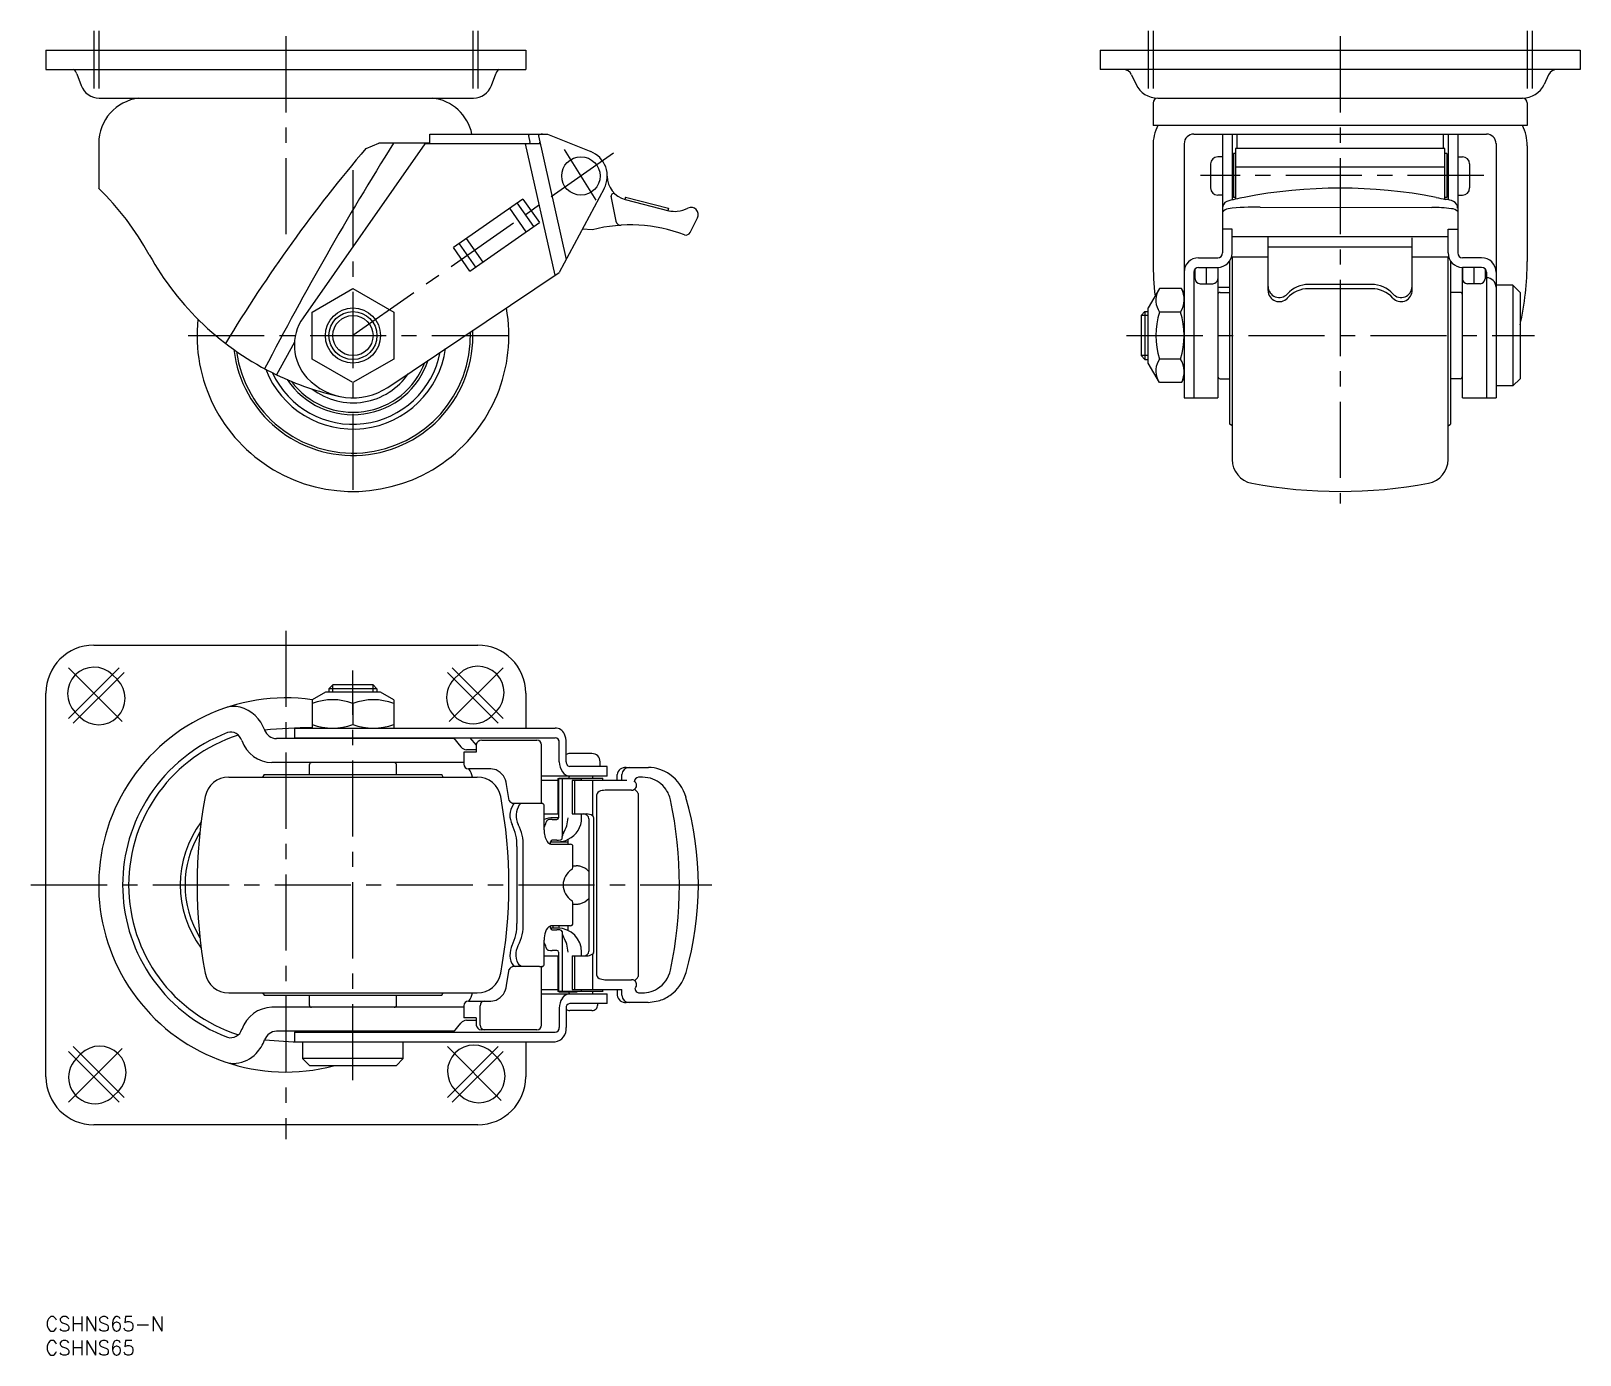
# Model space of a CAD drawing. Extents: x -3 to 320, y -8 to 268.
import ezdxf

# ---------------------------------------------------------------- set-up
doc = ezdxf.new("R2010")
doc.units = 0
doc.header["$LTSCALE"] = 0.5
doc.linetypes.add('CENTER', pattern=[50.8, 31.75, -6.35, 6.35, -6.35])
for name, color, linetype in [('MSM_CENTER', 1, 'CENTER'), ('MSM_CONTINUOUS', 7, 'CONTINUOUS'), ('MSM_NARROW', 5, 'CONTINUOUS'), ('MSM_PART_NUMBER', 7, 'CONTINUOUS')]:
    doc.layers.add(name, color=color, linetype=linetype)
doc.styles.get("Standard").update_dxf_attribs({"font": 'txt.shx', "height": 3, "bigfont": 'bigfont.shx'})

# ---------------------------------------------------------------- blocks, each defined once
blk = doc.blocks.new('*U25')
at = {"layer": 'MSM_PART_NUMBER'}
blk.add_text('CSHNS65-N', height=3, dxfattribs=at).set_placement((0, -3))
blk = doc.blocks.new('*U26')
at = {"layer": 'MSM_PART_NUMBER'}
blk.add_text('CSHNS65', height=3, dxfattribs=at).set_placement((0, -8))

msp = doc.modelspace()

# ---------------------------------------------------------------- linework, layer by layer
at = {"layer": 'MSM_CENTER'}
for p, q in [((10.11, 268.04), (10.11, 256.04)), ((11.11, 268.04), (11.11, 256.04)), ((89.11, 268.04), (89.11, 256.04)), ((90.11, 268.04), (90.11, 256.04)), ((229.87, 268.04), (229.87, 256.04)), ((230.87, 268.04), (230.87, 256.04)), ((308.87, 268.04), (308.87, 256.04)), ((309.87, 268.04), (309.87, 256.04)), ((50.11, 266.95), (50.11, 223.86)), ((269.87, 266.95), (269.87, 169.56)), ((118.4, 242.55), (64.11, 204.54)), ((114.79, 232.74), (108.17, 243.33)), ((64.11, 239.04), (64.11, 169.56)), ((299.81, 237.9), (240.75, 237.9)), ((29.76, 204.54), (98.71, 204.54)), ((225.37, 204.54), (310.37, 204.54)), ((50.11, 143), (50.11, 37)), ((15.41, 135.3), (4.81, 124.7)), ((4.81, 135.3), (16.41, 123.7)), ((16.41, 134.3), (5.81, 123.7)), ((64.11, 49.3), (64.11, 134.7)), ((95.41, 135.3), (83.81, 123.7)), ((83.81, 134.3), (94.41, 123.7)), ((84.81, 135.3), (95.41, 124.7)), ((-3, 90), (138.9, 90)), ((4.81, 44.7), (16.41, 56.3)), ((15.41, 44.7), (4.81, 55.3)), ((16.41, 45.7), (5.81, 56.3)), ((83.81, 45.7), (94.41, 56.3)), ((83.81, 56.3), (95.41, 44.7)), ((84.81, 44.7), (95.41, 55.3))]:
    msp.add_line(p, q, dxfattribs=at)
at = {"layer": 'MSM_CONTINUOUS'}
for p, q in [((0.11, 264.04), (100.11, 264.04)), ((0.11, 264.04), (0.11, 260.04)), ((100.11, 264.04), (100.11, 260.04)), ((219.87, 264.04), (319.87, 264.04)), ((219.87, 264.04), (219.87, 260.04)), ((319.87, 264.04), (319.87, 260.04)), ((0.11, 260.04), (100.11, 260.04)), ((6.57, 259.12), (7.46, 256.67)), ((92.98, 256.67), (93.87, 259.12)), ((319.87, 260.04), (219.87, 260.04)), ((226.41, 258.89), (227.35, 256.91)), ((313.33, 258.89), (312.39, 256.91)), ((11.22, 254.04), (89.22, 254.04)), ((230.87, 253.04), (230.87, 248.35)), ((231.87, 254.04), (307.87, 254.04)), ((308.87, 253.04), (308.87, 248.35)), ((80.11, 246.54), (104.63, 246.54)), ((80.11, 244.54), (80.11, 246.54)), ((101.04, 244.87), (100.74, 246.21)), ((102.79, 246.21), (108.57, 220.42)), ((104.63, 246.54), (113.67, 242.91)), ((308.87, 248.35), (230.87, 248.35)), ((239.37, 246.54), (300.37, 246.54)), ((245.37, 246.54), (245.37, 221.76)), ((247.37, 246.54), (247.37, 232.86)), ((248.37, 246.54), (248.37, 243.53)), ((291.37, 246.54), (291.37, 243.53)), ((292.37, 246.54), (292.37, 232.86)), ((294.37, 246.54), (294.37, 221.76)), ((11.11, 244.6), (11.11, 235.24)), ((79.11, 244.54), (53.71, 208.25)), ((66.83, 243.54), (69.52, 244.64)), ((80.11, 244.64), (69.52, 244.64)), ((102.98, 244.54), (79.11, 244.54)), ((106.23, 217.12), (100.09, 244.54)), ((230.87, 244.1), (230.87, 220.01)), ((237.37, 244.6), (237.37, 191.54)), ((248.07, 242.5), (247.62, 242.5)), ((247.62, 242.5), (247.62, 233.3)), ((291.67, 243.53), (248.07, 243.53)), ((248.07, 243.53), (248.07, 232.99)), ((291.67, 232.96), (291.67, 243.53)), ((292.12, 242.5), (291.67, 242.5)), ((292.12, 242.5), (292.12, 233.3)), ((302.37, 244.6), (302.37, 191.54)), ((308.87, 244.1), (308.87, 220.01)), ((242.87, 240.27), (242.87, 235.31)), ((245.37, 241.81), (244.37, 241.81)), ((248.07, 239.7), (291.67, 239.7)), ((294.37, 241.81), (295.37, 241.81)), ((296.87, 240.31), (296.87, 235.31)), ((99.52, 233), (85.06, 222.87)), ((99.52, 233), (102.96, 228.08)), ((116.47, 235.22), (107.12, 217.72)), ((118.94, 228.36), (117.94, 233.57)), ((120.89, 233.41), (120.77, 232.92)), ((120.87, 232.9), (129.95, 230.55)), ((120.89, 233.41), (129.88, 231.08)), ((245.37, 233.81), (244.37, 233.81)), ((248.07, 233.3), (247.62, 233.3)), ((292.12, 233.3), (291.67, 233.3)), ((294.37, 233.81), (295.37, 233.81)), ((100.24, 226.17), (96.79, 231.09)), ((101.8, 227.27), (98.36, 232.19)), ((129.88, 231.08), (129.75, 230.6)), ((253.18, 231.28), (288.96, 231.25)), ((88.5, 217.95), (102.96, 228.08)), ((114.01, 226.57), (111.92, 226.7)), ((134.39, 226.04), (135.94, 229.07)), ((247.37, 226.75), (245.37, 226.75)), ((247.37, 221.71), (247.37, 226.75)), ((292.37, 226.75), (294.37, 226.75)), ((292.37, 221.76), (292.37, 226.75)), ((88.5, 217.95), (85.06, 222.87)), ((86.22, 223.68), (89.66, 218.77)), ((91.23, 219.86), (87.78, 224.78)), ((247.37, 225.18), (292.37, 225.18)), ((254.87, 213.91), (254.87, 225.18)), ((254.87, 223.02), (284.87, 223.02)), ((284.87, 213.68), (284.87, 224.94)), ((240.37, 220.76), (244.37, 220.76)), ((246.87, 186.04), (246.87, 220.1)), ((247.37, 220.92), (247.37, 178.67)), ((247.37, 220.92), (254.87, 220.92)), ((284.87, 220.92), (292.37, 220.92)), ((292.37, 178.67), (292.37, 220.91)), ((292.87, 220.1), (292.87, 186.04)), ((299.37, 220.76), (295.37, 220.76)), ((71.35, 193.74), (107.12, 217.72)), ((239.37, 217.76), (239.37, 191.54)), ((239.67, 216.35), (239.67, 218.42)), ((240.37, 218.76), (244.37, 218.76)), ((241.97, 218.76), (241.97, 215.35)), ((244.37, 218.76), (244.37, 191.54)), ((299.37, 218.76), (295.37, 218.76)), ((295.37, 191.54), (295.37, 218.76)), ((295.39, 218.76), (295.39, 216.35)), ((297.77, 218.76), (297.77, 215.35)), ((300.07, 218.48), (300.07, 216.35)), ((300.37, 217.76), (300.37, 191.54)), ((55.61, 209.45), (64.11, 214.36)), ((64.11, 214.36), (72.61, 209.45)), ((232.22, 214.36), (229.87, 210.29)), ((236.79, 214.36), (232.22, 214.36)), ((237.37, 213.35), (236.79, 214.36)), ((240.67, 215.35), (243.36, 215.35)), ((244.37, 214.61), (246.87, 214.61)), ((244.87, 213.54), (246.87, 213.54)), ((276.45, 214.31), (263.29, 214.31)), ((276.44, 215.19), (263.31, 215.19)), ((294.87, 213.54), (292.87, 213.54)), ((299.07, 215.35), (296.39, 215.35)), ((305.87, 215.04), (302.37, 215.04)), ((305.87, 215.04), (305.87, 194.04)), ((305.87, 215.04), (307.37, 213.54)), ((307.37, 213.54), (307.37, 195.54)), ((229.87, 198.79), (229.87, 210.29)), ((55.61, 199.63), (55.61, 209.45)), ((72.61, 209.45), (72.61, 199.63)), ((228.37, 208.73), (229.18, 209.54)), ((228.37, 208.73), (228.37, 200.35)), ((229.18, 209.54), (229.87, 209.54)), ((229.18, 209.54), (229.18, 199.54)), ((236.61, 209.45), (232.22, 209.45)), ((51.92, 203.18), (48.15, 196.38)), ((228.37, 200.35), (229.18, 199.54)), ((64.11, 194.73), (55.61, 199.63)), ((72.61, 199.63), (64.11, 194.73)), ((229.18, 199.54), (229.87, 199.54)), ((232.22, 194.73), (229.87, 198.79)), ((236.61, 199.63), (232.22, 199.63)), ((236.79, 194.73), (232.22, 194.73)), ((237.37, 195.73), (236.79, 194.73)), ((244.87, 195.54), (246.87, 195.54)), ((294.87, 195.54), (292.87, 195.54)), ((305.87, 194.04), (302.37, 194.04)), ((307.37, 195.54), (305.87, 194.04)), ((237.37, 191.54), (244.37, 191.54)), ((295.37, 191.54), (302.37, 191.54)), ((247.37, 185.71), (246.87, 186.04)), ((292.37, 185.71), (292.87, 186.04)), ((10.11, 140), (90.11, 140)), ((14, 133.79), (15, 132.8)), ((85.22, 132.98), (86.22, 133.98)), ((0.11, 50), (0.11, 130)), ((58.36, 130.2), (55.6, 128.61)), ((69.86, 130.2), (58.36, 130.2)), ((59.92, 131.7), (59.11, 130.89)), ((69.11, 130.89), (59.11, 130.89)), ((59.11, 130.89), (59.11, 130.2)), ((68.3, 131.7), (59.92, 131.7)), ((68.3, 131.7), (69.11, 130.89)), ((69.11, 130.89), (69.11, 130.2)), ((72.62, 128.61), (69.86, 130.2)), ((100.11, 130), (100.11, 122.7)), ((7.24, 125), (6.24, 126)), ((55.61, 128.61), (55.61, 122.7)), ((64.11, 127.85), (64.11, 123.46)), ((72.61, 128.61), (72.61, 122.7)), ((94.02, 126.23), (93.02, 125.22)), ((51.9, 122.7), (51.9, 120.7)), ((51.9, 122.7), (106.23, 122.7)), ((85.22, 120.5), (48.15, 120.5)), ((51.9, 120.7), (106.23, 120.7)), ((58.11, 120.7), (58.11, 120.5)), ((70.11, 120.5), (70.11, 120.7)), ((85.06, 120.7), (86.63, 118.79)), ((88.5, 120.7), (89.8, 119.11)), ((91, 120.2), (102.43, 120.2)), ((107.12, 115.7), (107.12, 119.7)), ((108.57, 115.68), (108.57, 119.7)), ((87.19, 117.7), (87.19, 115.2)), ((89.8, 117.7), (87.19, 117.7)), ((89.8, 118.2), (87.78, 118.2)), ((89.8, 119.2), (89.8, 117.7)), ((103.43, 107.18), (103.43, 119.2)), ((113.92, 117.4), (109.32, 117.4)), ((87.19, 115.5), (47.22, 115.5)), ((55, 115), (55, 113)), ((73.22, 113), (73.22, 115)), ((92.46, 114.2), (88.19, 114.2)), ((117.12, 114.7), (109.29, 114.7)), ((115.62, 114.7), (115.62, 115.7)), ((117.12, 112.7), (117.12, 114.7)), ((121.07, 114.5), (125.69, 114.5)), ((38.24, 112.5), (89.99, 112.5)), ((45.61, 113), (45.28, 112.5)), ((45.61, 113), (82.61, 113)), ((82.94, 112.5), (82.61, 113)), ((96.67, 107.59), (96.14, 110.95)), ((117.12, 112.7), (103.43, 112.7)), ((106.87, 111.8), (103.43, 111.8)), ((106.78, 112.2), (106.78, 111.8)), ((106.78, 112.2), (111.78, 112.2)), ((106.87, 104.8), (106.87, 111.8)), ((106.96, 112.2), (106.96, 104)), ((107.02, 112.25), (107.02, 112.2)), ((107.02, 112.25), (116.22, 112.25)), ((107.73, 112.2), (107.73, 100.07)), ((109.12, 112.7), (109.12, 112.25)), ((109.35, 112.25), (109.35, 112.2)), ((109.83, 111.8), (109.83, 104.8)), ((121.22, 111.8), (109.83, 111.8)), ((110.3, 111.8), (110.3, 104.8)), ((110.87, 112.25), (110.87, 112.2)), ((111.78, 111.8), (111.78, 112.2)), ((114.01, 111.8), (114.01, 104.45)), ((114.12, 112.25), (114.12, 112.7)), ((116.22, 111.8), (116.22, 112.25)), ((119.18, 111.8), (119.18, 113)), ((120.18, 111.8), (120.18, 113)), ((122.88, 111.5), (122.74, 111.5)), ((103.57, 107), (97.45, 107)), ((114.89, 108.75), (114.89, 71.25)), ((122.18, 109.75), (116.96, 109.75)), ((123.54, 109.08), (123.54, 70.92)), ((133.54, 108.25), (133.51, 108.24)), ((103.96, 101.5), (103.96, 106.5)), ((103.96, 104.8), (106.87, 104.8)), ((105.64, 103.67), (106.63, 103.67)), ((106.96, 104), (105.81, 104)), ((109.83, 104.8), (112.81, 104.8)), ((111.78, 104), (111.78, 104.8)), ((113.25, 103.8), (113.25, 76.2)), ((114.34, 76.2), (114.34, 103.8)), ((104.01, 102.16), (103.96, 102.08)), ((104.38, 103.11), (104.38, 103.07)), ((98.29, 98.02), (98.29, 81.98)), ((99.6, 81.98), (99.6, 98.02)), ((105.31, 98.51), (105.31, 99)), ((105.31, 99), (109, 99)), ((105.35, 98.5), (109.46, 98.5)), ((106.63, 99.33), (105.64, 99.33)), ((109, 98.5), (109, 99.52)), ((109.96, 93.63), (109.96, 98)), ((109.96, 94), (110.62, 94)), ((109.96, 82), (109.96, 86.37)), ((109.96, 86), (110.62, 86)), ((105.31, 81), (105.31, 81.48)), ((106.8, 81), (105.31, 81)), ((109.46, 81.5), (105.35, 81.5)), ((105.83, 81), (105.83, 81.5)), ((107.02, 81.5), (107.02, 80.99)), ((107.1, 80.99), (107.1, 81.5)), ((109, 80.47), (109, 81.5)), ((103.96, 73.5), (103.96, 78.5)), ((105.64, 80.67), (106.63, 80.67)), ((107.73, 80.28), (107.73, 67.8)), ((96.85, 75.84), (96.84, 75.23)), ((96.84, 75.23), (96.91, 74.64)), ((96.92, 76.43), (96.85, 75.84)), ((96.91, 74.64), (97.04, 74.1)), ((97.06, 76.96), (96.92, 76.43)), ((97.26, 77.41), (97.06, 76.96)), ((98.16, 75.84), (98.23, 76.43)), ((98.16, 75.23), (98.16, 75.84)), ((98.22, 74.64), (98.16, 75.23)), ((98.36, 74.1), (98.22, 74.64)), ((98.23, 76.43), (98.38, 76.96)), ((98.38, 76.96), (98.58, 77.41)), ((103.96, 75.2), (106.87, 75.2)), ((104.38, 76.89), (104.37, 76.98)), ((106.63, 76.33), (105.64, 76.33)), ((106.87, 68.2), (106.87, 75.2)), ((106.96, 76), (106.96, 67.8)), ((109.83, 75.2), (109.83, 68.2)), ((109.83, 75.2), (112.81, 75.2)), ((110.3, 75.2), (110.3, 68.2)), ((111.78, 75.2), (111.78, 76)), ((114.26, 75.86), (114.01, 75.55)), ((114.01, 75.55), (114.01, 68.2)), ((96.14, 69.05), (96.67, 72.41)), ((97.04, 74.1), (97.24, 73.64)), ((97.24, 73.64), (97.48, 73.29)), ((103, 73), (97.45, 73)), ((97.48, 73.29), (97.76, 73.07)), ((97.76, 73.07), (98.05, 73)), ((98.55, 73.64), (98.36, 74.1)), ((98.79, 73.29), (98.55, 73.64)), ((99.07, 73.07), (98.79, 73.29)), ((99.36, 73), (99.07, 73.07)), ((103.43, 60.8), (103.43, 72.82)), ((103.43, 68.2), (106.87, 68.2)), ((106.78, 68.2), (106.78, 67.8)), ((109.83, 68.2), (120.18, 68.2)), ((111.78, 67.8), (111.78, 68.2)), ((116.22, 67.75), (116.22, 68.2)), ((116.96, 70.25), (122.18, 70.25)), ((119.18, 68.2), (119.18, 67)), ((120.18, 67), (120.18, 68.2)), ((38.24, 67.5), (89.99, 67.5)), ((45.28, 67.5), (45.61, 67)), ((45.61, 67), (82.61, 67)), ((55, 67), (55, 65)), ((73.22, 65), (73.22, 67)), ((82.61, 67), (82.94, 67.5)), ((87.19, 64.8), (87.19, 62.3)), ((88.19, 65.8), (92.46, 65.8)), ((90.64, 60.8), (90.64, 64.8)), ((103.43, 67.3), (117.12, 67.3)), ((116.22, 67.8), (106.78, 67.8)), ((107.02, 67.8), (107.02, 67.75)), ((107.02, 67.75), (110.87, 67.75)), ((109.12, 67.75), (109.12, 67.3)), ((117.12, 65.3), (109.29, 65.3)), ((109.35, 67.75), (109.35, 67.8)), ((110.87, 67.75), (110.87, 67.8)), ((114.12, 67.3), (114.12, 67.75)), ((115.12, 65), (115.12, 65.3)), ((117.12, 65.3), (117.12, 67.3)), ((125.61, 65.5), (121.07, 65.5)), ((125.61, 65.5), (127.74, 65.81)), ((87.19, 64.5), (47.22, 64.5)), ((89.8, 62.3), (87.19, 62.3)), ((87.78, 61.8), (89.8, 61.8)), ((89.8, 62.3), (89.8, 60.8)), ((107.12, 64.3), (107.12, 60.3)), ((108.57, 64.3), (108.57, 60.3)), ((113.92, 63.8), (109.32, 63.8)), ((85.22, 59.5), (48.15, 59.5)), ((51.9, 59.3), (51.9, 57.3)), ((51.9, 59.3), (106.23, 59.3)), ((55.61, 59.5), (55.61, 59.3)), ((59.29, 59.3), (59.29, 59.5)), ((68.93, 59.5), (68.93, 59.3)), ((85.06, 59.3), (86.63, 61.21)), ((102.43, 59.8), (90.81, 59.8)), ((51.9, 57.3), (106.23, 57.3)), ((53.61, 57.3), (53.61, 53.8)), ((74.61, 53.8), (74.61, 57.3)), ((93.2, 55), (94.2, 54)), ((100.11, 57.3), (100.11, 50)), ((6.43, 53.77), (7.42, 54.78)), ((53.61, 53.8), (55.11, 52.3)), ((74.61, 53.8), (53.61, 53.8)), ((73.11, 52.3), (55.11, 52.3)), ((73.11, 52.3), (74.61, 53.8)), ((15.22, 47.02), (14.23, 46.02)), ((86.45, 46.21), (85.44, 47.2)), ((90.11, 40), (10.11, 40))]:
    msp.add_line(p, q, dxfattribs=at)
for centre, radius in [((111.62, 237.81), 4), ((64.11, 204.54), 5.75), ((64.11, 204.54), 5)]:
    msp.add_circle(centre, radius, dxfattribs=at)
for centre, radius, start, end in [((4.69, 258.44), 2, 20, 53.1302), ((95.75, 258.44), 2, 126.8698, 160), ((224.6, 258.04), 2, 25.2527, 90), ((315.14, 258.04), 2, 90, 154.7473), ((11.22, 258.04), 4, 200, 270), ((89.22, 258.04), 4, 270, 340), ((231.87, 259.04), 5, 205.2527, 270), ((307.87, 259.04), 5, 270, 334.7473), ((20.61, 244.6), 9.5, 96.6427, 180), ((79.61, 244.6), 9.5, 11.76, 83.3573), ((231.87, 253.04), 1, 90, 180), ((307.87, 253.04), 1, 0, 90), ((101.1, 246.28), 0.373, 135.3019, 190.9441), ((103.07, 246.15), 0.29, 97.5053, 169.5604), ((103.68, 244.39), 2.15, 91.5837, 107.4028), ((103.68, 244.39), 2.15, 88.4155, 88.4163), ((240.37, 244.1), 9.5, 153.4746, 180), ((239.37, 244.54), 2, 90, 180), ((300.37, 244.54), 2, 0, 90), ((299.37, 244.1), 9.5, 0, 26.5254), ((303.97, 41.8), 311.35, 139.6119, 148.8376), ((656.32, -119.94), 688.26, 148.01391, 152.52228), ((100.23, 246.08), 1.55, 275.3111, 295.8256), ((100.85, 244.86), 0.183, 286.1195, 3.1439), ((102.72, 244.8), 0.373, 315.3022, 10.9435), ((111.62, 237.81), 5.5, 331.8798, 68.1416), ((244.37, 240.31), 1.5, 90, 180), ((295.37, 240.31), 1.5, 0, 90), ((122.12, 237.74), 5, 179.6175, 255.4991), ((-30.84, 192.35), 59.99, 28.9632, 45.6373), ((118.43, 233.66), 0.5, 47.8177, 190.8754), ((244.37, 235.31), 1.5, 180, 270), ((246.93, 231.13), 1.55, 116.8571, 180.7425), ((259.02, 185.15), 49.06, 100.7794, 105.119), ((269.87, 130.57), 104.71, 78.9752, 101.0253), ((294.38, 249.75), 17, 254.6918, 261.4581), ((291.41, 227.66), 5.29, 66.5405, 85.1459), ((292.78, 231.11), 1.58, 0.0753, 62.3694), ((295.37, 235.31), 1.5, 270, 0), ((131.19, 237.13), 6.7, 259.3393, 274.4741), ((131.15, 236.49), 6.06, 275.297, 297.3429), ((134.61, 229.76), 1.5, 332.2678, 116.6668), ((246.64, 229.44), 1.52, 92.9279, 145.0216), ((251.71, 192.87), 38.44, 87.8038, 97.6995), ((288.8, 197.18), 34.07, 82.8172, 89.7338), ((292.94, 229.01), 1.98, 43.5564, 86.4177), ((122.01, 196.17), 31.44, 69.1772, 104.7448), ((119.95, 228.57), 1.04, 191.6163, 271.7359), ((133.5, 226.5), 0.999, 251.5466, 332.7613), ((74.16, 250.46), 60.01, 208.9671, 244.3216), ((288.52, 219.78), 57.63, 179.7653, 186.9719), ((240.37, 217.76), 3, 90, 180), ((244.37, 221.76), 1, 270, 0), ((244.37, 221.76), 3, 270, 359.0105), ((295.37, 221.76), 3, 180, 270), ((295.37, 221.76), 1, 180, 270), ((299.37, 217.76), 3, 0, 90), ((251.13, 219.8), 57.73, 346.9521, 0.206), ((240.37, 217.76), 1, 90, 180), ((240.67, 216.35), 1, 180, 270), ((243.36, 216.35), 1, 270, 0), ((296.39, 216.35), 1, 180, 270), ((299.07, 216.35), 1, 270, 0), ((299.37, 217.76), 1, 0, 90), ((300.37, 214.6), 2, 0, 90), ((235.8, 211.9), 4.34, 154.3842, 214.3842), ((232.54, 212.05), 4.84, 327.4118, 28.4189), ((244.87, 213.04), 0.5, 90, 180), ((257.17, 214.78), 2.3, 180, 317.6652), ((257.17, 213.91), 2.3, 180, 317.5239), ((263.31, 209.19), 6, 90, 137.6652), ((263.29, 208.31), 6, 90, 137.5239), ((276.44, 209.19), 6, 42.3348, 90), ((276.45, 208.31), 6, 42.4761, 90), ((282.57, 214.78), 2.3, 222.3348, 0), ((282.57, 213.91), 2.3, 222.4761, 354.164), ((294.87, 213.04), 0.5, 0, 90), ((64.11, 204.54), 32.5, 173.971, 10.2533), ((61.9, 202.51), 10, 145.008, 222.4944), ((247.7, 204.54), 16.24, 162.412, 197.588), ((221.13, 204.54), 16.24, 342.412, 17.588), ((64.11, 204.54), 25, 186.7038, 2.4992), ((64.11, 204.54), 24.5, 187.7617, 1.7846), ((64.11, 204.54), 19.5, 201.1446, 352.0211), ((64.11, 204.54), 18.5, 204.7708, 349.1872), ((64.11, 204.54), 16.5, 213.8429, 341.8437), ((64.11, 204.54), 16, 216.6754, 339.4905), ((235.8, 197.18), 4.34, 145.6158, 205.6158), ((232.54, 197.03), 4.84, 331.5811, 32.5882), ((74.15, 250.46), 60, 244.3252, 257.6672), ((64.11, 204.54), 13, 222.4944, 303.8314), ((64.11, 204.54), 14.02, 232.7227, 325.788), ((244.87, 196.04), 0.5, 180, 270), ((294.87, 196.04), 0.5, 270, 0), ((252.37, 178.67), 5, 180, 259.3849), ((287.37, 178.67), 5, 280.6151, 0), ((269.87, 272.04), 100, 259.3849, 280.6151), ((10.11, 130), 10, 90, 180), ((90.11, 130), 10, 0, 90), ((10.12, 129.9), 5.5, 45.1492, 225.1492), ((11.12, 128.9), 5.5, 225.1492, 45.1492), ((89.12, 129.1), 5.5, 135.1492, 315.1492), ((90.12, 130.1), 5.5, 315.1492, 135.1492), ((50.11, 90), 39, 81.9025, 284.8188), ((39.3, 121.68), 5.53, 76.6601, 108.4547), ((38.61, 119.79), 7.53, 19.3557, 74.8293), ((59.86, 116.31), 12.3, 69.791, 110.209), ((68.36, 116.31), 12.3, 69.791, 110.209), ((56.58, 6.72), 116.08, 90.4777, 95.3743), ((59.86, 135), 12.3, 249.791, 290.209), ((68.36, 135), 12.3, 249.791, 290.209), ((106.31, 120.7), 2, 21.3675, 92.2305), ((50.11, 90), 32.75, 107.6003, 252.4533), ((50.11, 90.01), 33.99, 110.9469, 146.8249), ((38.67, 119.87), 2.02, 56.6669, 110.7674), ((38.23, 119.12), 2.88, 19.8602, 57.5854), ((47.37, 122.29), 6.79, 198.8211, 268.7295), ((48.22, 123.16), 2.66, 199.1019, 268.5865), ((90.9, 119.09), 1.11, 85.226, 174.5566), ((102.43, 119.2), 1, 0, 90), ((106.17, 119.75), 0.95, 356.8908, 86.5099), ((104.74, 119.73), 3.83, 359.5107, 26.3391), ((87.82, 119.71), 1.51, 217.6713, 268.6806), ((109.32, 115.7), 1.7, 90, 116.4024), ((113.92, 115.7), 1.7, 0, 90), ((55.5, 115), 0.5, 90, 180), ((72.72, 115), 0.5, 0, 90), ((88.19, 115.2), 1, 180, 270), ((85.2, 111.84), 3.88, 9.7974, 37.4525), ((92.66, 110.13), 4.08, 71.1857, 92.8832), ((92.32, 110.51), 3.85, 6.4981, 64.457), ((110.76, 115.63), 3.64, 178.9398, 214.3611), ((109.39, 114.65), 1.95, 213.2712, 267.0447), ((109.86, 115.69), 1.3, 179.6291, 202.5807), ((109.36, 115.43), 0.738, 199.0396, 264.1365), ((120.94, 112.72), 1.79, 85.8656, 170.8589), ((121.67, 113.01), 1.49, 90.3254, 180.2154), ((125.61, 106.77), 7.73, 53.8419, 89.3775), ((125.29, 106.01), 8.54, 15.2185, 55.1016), ((38.24, 107.5), 5, 90, 169.3849), ((89.99, 107.5), 5, 10.6151, 90), ((122.21, 110.75), 1, 267.8835, 328.1222), ((123.78, 111.43), 1.05, 97.5732, 176.3417), ((121.63, 108.09), 2.15, 27.4746, 58.1179), ((122.79, 111.2), 0.315, 16.6496, 72.1798), ((122.15, 110.77), 1.07, 328.9984, 28.806), ((123.84, 111.58), 0.912, 87.5724, 102.5913), ((124.09, 104.23), 8.26, 75.6407, 91.4788), ((124.4, 106.45), 6.04, 35.4647, 73.2537), ((124.5, 106.53), 5.91, 11.9343, 35.4213), ((50.12, 90), 34.01, 146.83, 213.17), ((131.61, 90), 100, 169.3849, 190.6151), ((-3.39, 90), 100, 349.3849, 10.6151), ((98.06, 108.61), 1.72, 216.1462, 249.1858), ((101.06, 104.46), 4.23, 147.8557, 206.1224), ((98.09, 106.22), 0.781, 93.0394, 141.2811), ((102.38, 104.46), 4.24, 147.918, 206.06), ((99.4, 106.22), 0.781, 93.0391, 141.2817), ((103.75, 107.29), 0.336, 198.8285, 249.8261), ((103.46, 106.5), 0.5, 0, 70.0121), ((115.89, 108.6), 1.01, 100.2525, 171.6424), ((116.86, 105.43), 4.32, 88.6667, 105.3382), ((46.6, 90), 85.55, 348.0247, 11.9753), ((70.29, 89.99), 65.82, 343.9164, 16.109), ((105.74, 99.53), 4.47, 89.168, 113.4907), ((104.97, 103), 0.602, 108.534, 168.899), ((105.6, 100.16), 3.51, 89.3339, 103.4678), ((106.63, 104), 0.333, 270.2702, 0.2676), ((102.73, 104.16), 6.21, 327.631, 358.5215), ((106.83, 103.97), 4.95, 295.9622, 0.3411), ((112.25, 103.8), 1, 0, 90), ((112.81, 102.61), 2.19, 56.8951, 89.9498), ((113.49, 103.76), 0.856, 2.3717, 52.6489), ((50.11, 90), 22, 143.2621, 216.7379), ((50.11, 90), 21, 148.4412, 211.5588), ((88.75, 98.28), 9.55, 358.4347, 26.8632), ((90.06, 98.28), 9.55, 358.4345, 26.8633), ((108.32, 101.3), 4.36, 177.3616, 210.9644), ((102.02, 103.49), 2.39, 326.257, 349.8702), ((109.45, 99.96), 1.72, 149.178, 176.3677), ((105.52, 99.54), 1.05, 207.3809, 261.0412), ((105.64, 99), 0.333, 90.2704, 180.2674), ((106.63, 103.91), 4.58, 270.0001, 278.7109), ((106.83, 103.72), 4.72, 269.5886, 297.2684), ((107.29, 99.85), 0.468, 273.5468, 346.74), ((79.56, 98.57), 28.22, 2.3967, 3.0439), ((109.46, 98), 0.5, 0, 90), ((110.62, 90.43), 3.57, 77.0088, 89.9884), ((110.52, 90.31), 3.71, 42.6742, 75.9551), ((111.68, 90), 3.76, 121.2203, 238.7796), ((109.46, 93.63), 0.5, 303.5672, 0), ((110.52, 89.69), 3.71, 284.0448, 317.3258), ((109.46, 86.37), 0.5, 0, 56.4328), ((110.62, 89.57), 3.57, 270.0116, 282.9912), ((88.75, 81.72), 9.55, 333.1368, 1.5653), ((90.06, 81.72), 9.55, 333.1367, 1.5655), ((105.95, 79.85), 1.76, 109.9776, 167.1897), ((105.64, 81), 0.333, 179.7326, 269.7297), ((106.79, 76.01), 4.99, 359.8663, 89.8656), ((109.46, 82), 0.5, 270, 0), ((109.36, 78.54), 5.39, 161.5896, 180.3857), ((101.85, 76.44), 2.58, 11.9319, 34.8589), ((106.63, 76.09), 4.58, 81.2894, 89.9996), ((107.3, 80.16), 0.448, 15.2867, 87.2796), ((109.39, 80.02), 1.66, 179.8307, 211.1884), ((102.73, 75.84), 6.21, 1.4785, 32.369), ((105, 77.02), 0.633, 192.0731, 264.9511), ((105.64, 80.91), 4.58, 261.2894, 269.9997), ((106.63, 76), 0.333, 359.7326, 89.7297), ((112.25, 76.2), 1, 270, 0), ((112.68, 77.82), 2.62, 272.874, 300.2813), ((113.6, 76.21), 0.74, 332.4345, 359.4979), ((50.11, 90), 34, 213.1758, 249.0524), ((38.24, 72.5), 5, 190.6151, 270), ((89.99, 72.5), 5, 270, 349.3849), ((98.06, 71.39), 1.72, 110.8141, 143.8539), ((103.02, 76.69), 3.69, 269.7582, 280.7919), ((103.74, 72.72), 0.327, 110.0463, 162.599), ((103.46, 73.5), 0.5, 289.7143, 0), ((115.9, 71.4), 1.01, 188.4793, 259.7095), ((124.45, 73.49), 5.97, 301.4065, 347.9602), ((125.23, 74.04), 8.61, 304.9847, 344.5474), ((92.32, 69.49), 3.85, 295.543, 353.5019), ((116.83, 74.34), 4.09, 254.1552, 271.7705), ((122.2, 69.19), 1.06, 57.4369, 91.1085), ((121.63, 71.91), 2.15, 301.8821, 332.5254), ((122.16, 69.22), 1.06, 320.2906, 55.0587), ((122.88, 68.64), 0.144, 272.3247, 314.514), ((123.89, 68.49), 1.01, 179.2879, 210.5803), ((123.81, 68.41), 0.902, 208.7111, 274.3719), ((124.34, 73.66), 6.17, 265.7301, 301.517), ((55.5, 65), 0.5, 180, 270), ((72.72, 65), 0.5, 270, 0), ((88.19, 64.8), 1, 90, 180), ((85.19, 68.16), 3.89, 322.7688, 350.3118), ((91.56, 64.88), 0.923, 96.2436, 185.1111), ((92.67, 69.85), 4.06, 267.0699, 288.8614), ((110.7, 64.39), 3.58, 145.3173, 181.3817), ((109.37, 65.38), 1.93, 92.548, 147.1362), ((109.45, 64.42), 0.896, 100.6623, 187.677), ((113.92, 65), 1.2, 270, 0.1046), ((120.94, 67.28), 1.79, 189.1411, 274.1343), ((121.67, 66.99), 1.49, 179.7837, 269.6754), ((125.89, 72.74), 7.17, 284.9077, 306.6264), ((47.37, 57.71), 6.79, 91.2659, 161.1836), ((87.82, 60.29), 1.51, 91.3194, 142.3287), ((109.32, 65), 1.2, 230.9533, 270), ((38.62, 60.57), 2.42, 253.9634, 343.9649), ((48.22, 56.84), 2.66, 91.4949, 160.8169), ((90.9, 60.9), 1.11, 185.4334, 265.2155), ((91.56, 60.72), 0.923, 174.8889, 263.7564), ((102.43, 60.8), 1, 270, 0), ((106.17, 60.25), 0.95, 273.49, 3.1091), ((105.84, 60.01), 2.74, 278.2306, 5.979), ((11.32, 50.9), 5.5, 315.1492, 135.1492), ((39.1, 59.33), 6.55, 275.7323, 317.3418), ((37.8, 60.75), 8.47, 316.1987, 338.9594), ((56.58, 173.28), 116.08, 264.6257, 268.5349), ((89.32, 51.1), 5.5, 45.1492, 225.1492), ((10.33, 49.9), 5.5, 135.1492, 315.1492), ((39.28, 58.11), 5.32, 251.5418, 275.0666), ((90.33, 50.1), 5.5, 225.1492, 45.1492), ((10.11, 50), 10, 180, 270), ((90.11, 50), 10, 270, 0)]:
    msp.add_arc(centre, radius, start, end, dxfattribs=at)
at = {"layer": 'MSM_NARROW'}
for p, q in [((229.87, 208.73), (228.37, 208.73)), ((229.87, 200.35), (228.37, 200.35)), ((59.92, 130.2), (59.92, 131.7)), ((68.3, 130.2), (68.3, 131.7))]:
    msp.add_line(p, q, dxfattribs=at)
msp.add_circle((64.11, 204.54), 4.19, dxfattribs=at)

# ---------------------------------------------------------------- block references
at = {"layer": 'MSM_CONTINUOUS'}
for name in ['*U25', '*U26']:
    msp.add_blockref(name, (0, 0), dxfattribs=at)

doc.saveas('drawing.dxf')
